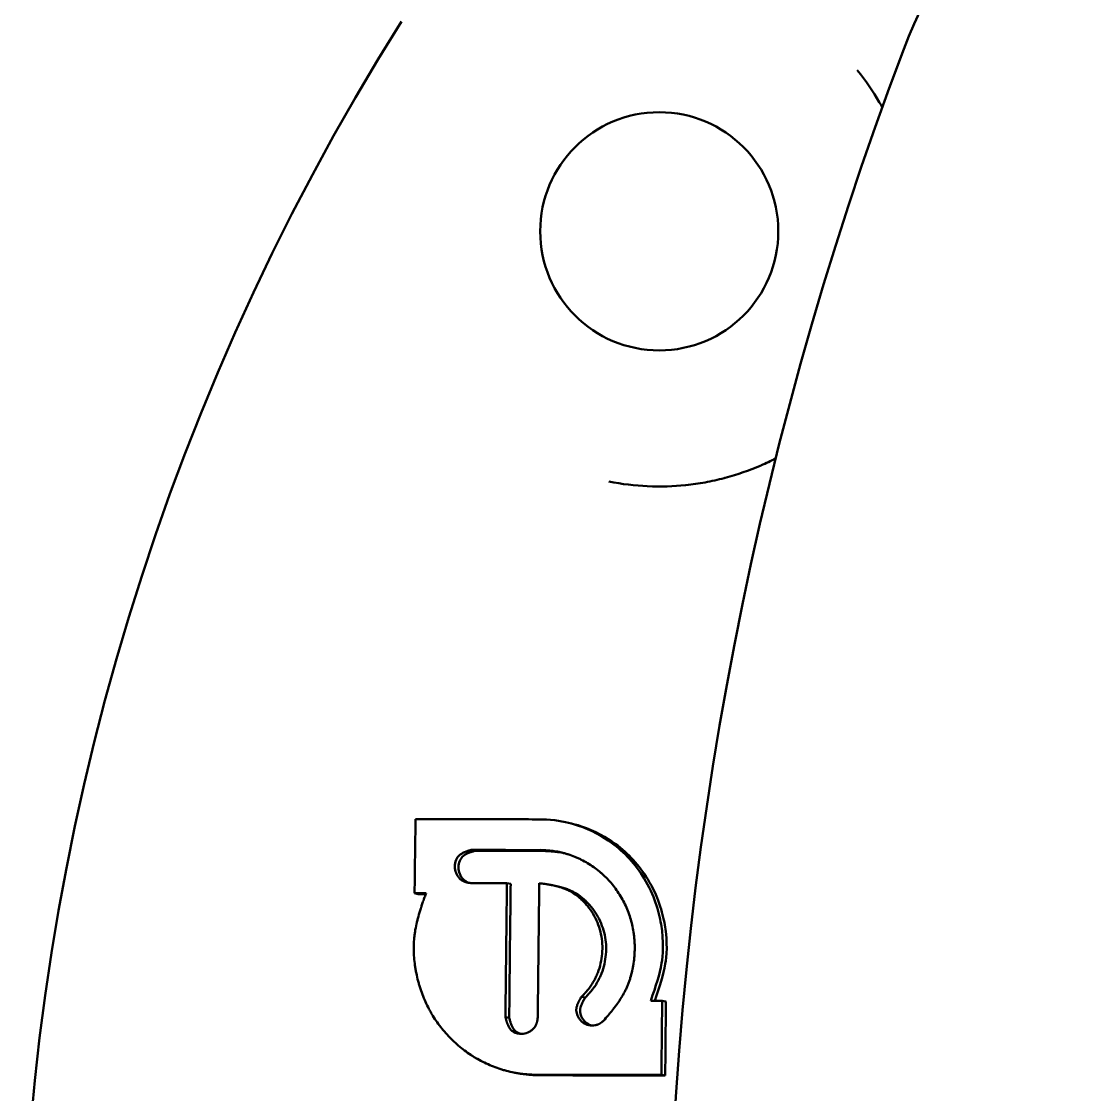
# Model space of a CAD drawing. Header units: millimetres. Extents: x 1510 to 10524, y 7125 to 13164.
# Drawn here: x 7782.65 to 7788.84, y 12948.68 to 12954.99 of the extents above; entities that cross this region are included whole.
import ezdxf

# ---------------------------------------------------------------- set-up
doc = ezdxf.new("R2010")
doc.units = ezdxf.units.MM
doc.header["$LTSCALE"] = 4
doc.layers.add('Visible (ISO)', color=7, linetype='Continuous', lineweight=50)

msp = doc.modelspace()

# ---------------------------------------------------------------- linework, layer by layer
at = {"layer": 'Visible (ISO)'}
for p, q in [((7785.8781, 12950.2762), (7785.8998, 12950.2704)), ((7785.3127, 12950.1153), (7785.2909, 12950.1206)), ((7785.7157, 12950.1146), (7785.6939, 12950.1201)), ((7785.5229, 12949.9202), (7785.501, 12949.9252)), ((7785.7861, 12949.9089), (7785.808, 12949.9038)), ((7784.9798, 12949.8611), (7784.9578, 12949.8658)), ((7785.9615, 12949.2535), (7785.9394, 12949.2575)), ((7786.4357, 12949.2295), (7786.4136, 12949.2336)), ((7785.5143, 12949.1329), (7785.4921, 12949.1365)), ((7785.606, 12948.8021), (7785.5837, 12948.805)), ((7786.4316, 12948.7948), (7786.4093, 12948.798))]:
    msp.add_line(p, q, dxfattribs=at)
msp.add_circle((7786.3964, 12953.7562), 0.7, dxfattribs=at)
for centre, radius, start, end in [((7790.639, 12953.7636), 3, 110.77056, 159.22944), ((7797.1464, 12947.2562), 14.5, 147.76905, 212.23095), ((7807.7964, 12947.2562), 21.35, 159.22944, 200.77056)]:
    msp.add_arc(centre, radius, start, end, dxfattribs=at)
for centre, major_axis, ratio, start_param, end_param in [((8002.6099, 12917.4371), (992.8662, -8.2931), 0.031862, 1.791313, 1.791729), ((8001.8298, 12853.4232), (993.5684, -22.8037), 0.094586, 1.792232, 1.792648), ((7784.7915, 12917.89), (3.3574, 31.8078), 0.975189, 0.10033, 0.102487), ((7784.802, 12917.89), (3.3629, 31.8024), 0.975186, 0.100913, 0.102313), ((7786.1994, 12916.6604), (2.9491, 32.4461), 0.974973, 0.086217, 0.088345)]:
    msp.add_ellipse(centre, major_axis=major_axis, ratio=ratio, start_param=start_param, end_param=end_param, dxfattribs=at)
for points, knots in [([(7787.7074, 12954.4851), (7787.7017, 12954.4954), (7787.6958, 12954.5058), (7787.6897, 12954.5162), (7787.6537, 12954.5774), (7787.611, 12954.6402), (7787.5602, 12954.7025)], [0.93186367, 0.93186367, 0.93186367, 0.93186367, 0.9417733, 0.9417733, 0.9417733, 1, 1, 1, 1]), ([(7786.0991, 12952.286), (7786.1785, 12952.2699), (7786.2545, 12952.2612), (7786.3259, 12952.2579), (7786.4067, 12952.2541), (7786.4816, 12952.2571), (7786.5499, 12952.2641), (7786.5504, 12952.2642), (7786.5508, 12952.2642), (7786.5515, 12952.2643), (7786.5519, 12952.2643), (7786.5524, 12952.2644), (7786.5528, 12952.2644), (7786.5912, 12952.2684), (7786.6288, 12952.2739), (7786.6655, 12952.2806), (7786.7038, 12952.2876), (7786.7413, 12952.2959), (7786.7778, 12952.3055), (7786.78, 12952.3061), (7786.7823, 12952.3067), (7786.7845, 12952.3073), (7786.8571, 12952.3267), (7786.9255, 12952.3509), (7786.9896, 12952.3785), (7786.9906, 12952.3789), (7786.9915, 12952.3793), (7786.9926, 12952.3798), (7786.9932, 12952.3801), (7786.9938, 12952.3803), (7786.9943, 12952.3805), (7787.0237, 12952.3933), (7787.0525, 12952.407), (7787.0806, 12952.4214)], [0, 0, 0, 0, 0.0584297, 0.0584297, 0.0584297, 0.1245117, 0.1245117, 0.1245117, 0.125, 0.125, 0.125, 0.1253473, 0.1253473, 0.1253473, 0.154853, 0.154853, 0.154853, 0.1855952, 0.1855952, 0.1855952, 0.1875, 0.1875, 0.1875, 0.2490234, 0.2490234, 0.2490234, 0.25, 0.25, 0.25, 0.2504858, 0.2504858, 0.2504858, 0.275511, 0.275511, 0.275511, 0.275511]), ([(7784.9578, 12949.8658), (7784.9587, 12949.9384), (7784.9596, 12950.0109), (7784.9615, 12950.156), (7784.9625, 12950.2285), (7784.9635, 12950.301)], [-0.435756, -0.435756, -0.435756, -0.435756, -0.2178779, -0.2178779, 0, 0, 0, 0]), ([(7784.9635, 12950.301), (7785.0855, 12950.3009), (7785.2075, 12950.3007), (7785.4514, 12950.3004), (7785.5735, 12950.3003), (7785.6955, 12950.3001)], [-0.7502452, -0.7502452, -0.7502452, -0.7502452, -0.3750632, -0.3750632, 0, 0, 0, 0]), ([(7785.6955, 12950.3001), (7785.7354, 12950.2995), (7785.8161, 12950.2978), (7785.9986, 12950.2377), (7786.0651, 12950.1994), (7786.1926, 12950.1059), (7786.2577, 12950.0349), (7786.3667, 12949.8557), (7786.3941, 12949.7593), (7786.4257, 12949.5768), (7786.4167, 12949.4969), (7786.399, 12949.3875), (7786.3776, 12949.323), (7786.3459, 12949.2336)], [-0.8276251, -0.8276251, -0.8276251, -0.8276251, -0.7450445, -0.7450445, -0.6777382, -0.6777382, -0.5771468, -0.5771468, -0.4569364, -0.4569364, -0.284604, -0.284604, 0, 0, 0, 0]), ([(7785.8998, 12950.2704), (7785.9123, 12950.2671), (7785.9252, 12950.2633), (7786.0203, 12950.2319), (7786.0868, 12950.1936), (7786.2143, 12950.1003), (7786.2794, 12950.0293), (7786.3886, 12949.8504), (7786.416, 12949.7542), (7786.4477, 12949.572), (7786.4387, 12949.4923), (7786.4212, 12949.3842), (7786.4003, 12949.3207), (7786.3695, 12949.2336)], [-0.7544343, -0.7544343, -0.7544343, -0.7544343, -0.7436158, -0.7436158, -0.6764205, -0.6764205, -0.5759936, -0.5759936, -0.4560125, -0.4560125, -0.2840194, -0.2840194, -0.0043082, -0.0043082, -0.0043082, -0.0043082]), ([(7785.2883, 12949.9255), (7785.2843, 12949.926), (7785.2808, 12949.9264), (7785.2778, 12949.9269), (7785.2763, 12949.9271), (7785.2749, 12949.9273), (7785.2736, 12949.9275), (7785.273, 12949.9276), (7785.2724, 12949.9277), (7785.2718, 12949.9278), (7785.2713, 12949.9279), (7785.2711, 12949.9279), (7785.2702, 12949.9281), (7785.27, 12949.9281), (7785.2694, 12949.9282), (7785.269, 12949.9283), (7785.2686, 12949.9284), (7785.2682, 12949.9285), (7785.2678, 12949.9285), (7785.2669, 12949.9287), (7785.2661, 12949.9289), (7785.2655, 12949.929), (7785.2638, 12949.9294), (7785.2627, 12949.9297), (7785.261, 12949.9301), (7785.2595, 12949.9305), (7785.2581, 12949.9309), (7785.2568, 12949.9313), (7785.2554, 12949.9317), (7785.2542, 12949.9321), (7785.2528, 12949.9327), (7785.2522, 12949.9329), (7785.2514, 12949.9332), (7785.2508, 12949.9335), (7785.2501, 12949.9337), (7785.2494, 12949.934), (7785.2487, 12949.9343), (7785.2473, 12949.9349), (7785.246, 12949.9356), (7785.2446, 12949.9362), (7785.2419, 12949.9376), (7785.2393, 12949.9392), (7785.2368, 12949.9408), (7785.2317, 12949.9442), (7785.227, 12949.9481), (7785.2224, 12949.9528), (7785.2179, 12949.9574), (7785.2139, 12949.9624), (7785.2104, 12949.9677), (7785.207, 12949.9731), (7785.204, 12949.9788), (7785.2016, 12949.9848), (7785.1967, 12949.9969), (7785.1943, 12950.0099), (7785.1945, 12950.0233), (7785.1947, 12950.0367), (7785.1972, 12950.0494), (7785.2021, 12950.0613), (7785.2046, 12950.0672), (7785.2076, 12950.0726), (7785.211, 12950.0775), (7785.2128, 12950.08), (7785.2147, 12950.0823), (7785.2166, 12950.0845), (7785.2176, 12950.0856), (7785.2187, 12950.0867), (7785.2197, 12950.0877), (7785.2208, 12950.0887), (7785.222, 12950.0898), (7785.223, 12950.0907), (7785.2236, 12950.0912), (7785.224, 12950.0915), (7785.2245, 12950.092), (7785.225, 12950.0924), (7785.2256, 12950.0928), (7785.2261, 12950.0932), (7785.2271, 12950.094), (7785.2283, 12950.0948), (7785.2294, 12950.0957), (7785.2317, 12950.0973), (7785.2343, 12950.0988), (7785.2368, 12950.1003), (7785.2394, 12950.1018), (7785.2422, 12950.1033), (7785.2451, 12950.1046), (7785.2465, 12950.1053), (7785.248, 12950.106), (7785.2496, 12950.1067), (7785.2503, 12950.107), (7785.2511, 12950.1074), (7785.2519, 12950.1077), (7785.2527, 12950.108), (7785.2536, 12950.1084), (7785.2543, 12950.1087), (7785.2547, 12950.1088), (7785.2549, 12950.1089), (7785.2553, 12950.1091), (7785.2556, 12950.1092), (7785.2559, 12950.1093), (7785.2563, 12950.1095), (7785.2569, 12950.1097), (7785.2576, 12950.11), (7785.2583, 12950.1102), (7785.2597, 12950.1108), (7785.2612, 12950.1113), (7785.2626, 12950.1118), (7785.2641, 12950.1123), (7785.2657, 12950.1129), (7785.2673, 12950.1134), (7785.2681, 12950.1137), (7785.2689, 12950.1139), (7785.2697, 12950.1142), (7785.2701, 12950.1143), (7785.2705, 12950.1145), (7785.271, 12950.1146), (7785.2714, 12950.1147), (7785.272, 12950.1149), (7785.2722, 12950.115), (7785.2729, 12950.1152), (7785.2732, 12950.1153), (7785.2738, 12950.1155), (7785.2743, 12950.1157), (7785.2749, 12950.1158), (7785.2756, 12950.1161), (7785.2768, 12950.1164), (7785.2782, 12950.1168), (7785.2799, 12950.1173), (7785.283, 12950.1183), (7785.287, 12950.1195), (7785.2909, 12950.1206)], [0, 0, 0, 0, 0.03125, 0.03125, 0.03125, 0.046875, 0.046875, 0.046875, 0.054688, 0.054688, 0.054688, 0.0625, 0.0625, 0.0625, 0.06505, 0.06505, 0.06505, 0.067964, 0.067964, 0.067964, 0.075291, 0.075291, 0.075291, 0.093688, 0.093688, 0.093688, 0.109375, 0.109375, 0.109375, 0.125, 0.125, 0.125, 0.132137, 0.132137, 0.132137, 0.139414, 0.139414, 0.139414, 0.154366, 0.154366, 0.154366, 0.185611, 0.185611, 0.185611, 0.25, 0.25, 0.25, 0.312649, 0.312649, 0.312649, 0.375, 0.375, 0.375, 0.5, 0.5, 0.5, 0.625, 0.625, 0.625, 0.6875, 0.6875, 0.6875, 0.71875, 0.71875, 0.71875, 0.734375, 0.734375, 0.734375, 0.75, 0.75, 0.75, 0.758554, 0.758554, 0.758554, 0.766669, 0.766669, 0.766669, 0.782137, 0.782137, 0.782137, 0.8125, 0.8125, 0.8125, 0.84375, 0.84375, 0.84375, 0.859375, 0.859375, 0.859375, 0.867188, 0.867188, 0.867188, 0.875, 0.875, 0.875, 0.879595, 0.879595, 0.879595, 0.88375, 0.88375, 0.88375, 0.891402, 0.891402, 0.891402, 0.90625, 0.90625, 0.90625, 0.921875, 0.921875, 0.921875, 0.929688, 0.929688, 0.929688, 0.933594, 0.933594, 0.933594, 0.9375, 0.9375, 0.9375, 0.94847, 0.94847, 0.94847, 0.957037, 0.957037, 0.957037, 0.971726, 0.971726, 0.971726, 1, 1, 1, 1]), ([(7785.2768, 12949.927), (7785.2761, 12949.9272), (7785.2754, 12949.9275), (7785.2748, 12949.9277), (7785.2741, 12949.928), (7785.2734, 12949.9282), (7785.2727, 12949.9285), (7785.272, 12949.9288), (7785.2713, 12949.9291), (7785.2706, 12949.9294), (7785.2693, 12949.93), (7785.2679, 12949.9306), (7785.2666, 12949.9313), (7785.2639, 12949.9327), (7785.2613, 12949.9342), (7785.2588, 12949.9359), (7785.2537, 12949.9392), (7785.2489, 12949.9432), (7785.2443, 12949.9479), (7785.2398, 12949.9525), (7785.2358, 12949.9574), (7785.2324, 12949.9628), (7785.2289, 12949.9681), (7785.2259, 12949.9738), (7785.2235, 12949.9798), (7785.2186, 12949.9919), (7785.2162, 12950.0047), (7785.2164, 12950.0182), (7785.2166, 12950.0317), (7785.2191, 12950.0443), (7785.224, 12950.0561), (7785.2289, 12950.068), (7785.2359, 12950.0778), (7785.2449, 12950.0855), (7785.2455, 12950.086), (7785.2459, 12950.0863), (7785.2464, 12950.0868), (7785.2469, 12950.0872), (7785.2475, 12950.0876), (7785.248, 12950.088), (7785.2491, 12950.0888), (7785.2502, 12950.0896), (7785.2513, 12950.0904), (7785.2536, 12950.092), (7785.2561, 12950.0936), (7785.2587, 12950.0951), (7785.2639, 12950.0981), (7785.2697, 12950.1009), (7785.2762, 12950.1034), (7785.2766, 12950.1036), (7785.2768, 12950.1037), (7785.2771, 12950.1038), (7785.2775, 12950.1039), (7785.2778, 12950.1041), (7785.2781, 12950.1042), (7785.2788, 12950.1045), (7785.2795, 12950.1047), (7785.2802, 12950.105), (7785.2816, 12950.1055), (7785.283, 12950.106), (7785.2845, 12950.1065), (7785.2875, 12950.1076), (7785.2907, 12950.1087), (7785.2941, 12950.1097), (7785.295, 12950.11), (7785.2951, 12950.1101), (7785.2957, 12950.1102), (7785.2963, 12950.1104), (7785.2969, 12950.1106), (7785.2975, 12950.1108), (7785.2988, 12950.1112), (7785.3002, 12950.1116), (7785.3017, 12950.1121), (7785.3048, 12950.113), (7785.3085, 12950.1141), (7785.3127, 12950.1153)], [0.1169932, 0.1169932, 0.1169932, 0.1169932, 0.125, 0.125, 0.125, 0.1328125, 0.1328125, 0.1328125, 0.140625, 0.140625, 0.140625, 0.15625, 0.15625, 0.15625, 0.1875, 0.1875, 0.1875, 0.25, 0.25, 0.25, 0.3125, 0.3125, 0.3125, 0.375, 0.375, 0.375, 0.5, 0.5, 0.5, 0.625, 0.625, 0.625, 0.75, 0.75, 0.75, 0.7578125, 0.7578125, 0.7578125, 0.765625, 0.765625, 0.765625, 0.78125, 0.78125, 0.78125, 0.8125, 0.8125, 0.8125, 0.875, 0.875, 0.875, 0.8789062, 0.8789062, 0.8789062, 0.8828125, 0.8828125, 0.8828125, 0.890625, 0.890625, 0.890625, 0.90625, 0.90625, 0.90625, 0.9375, 0.9375, 0.9375, 0.9453125, 0.9453125, 0.9453125, 0.953125, 0.953125, 0.953125, 0.96875, 0.96875, 0.96875, 1, 1, 1, 1]), ([(7785.6939, 12950.1201), (7785.7034, 12950.1196), (7785.7117, 12950.1192), (7785.7187, 12950.1187), (7785.7222, 12950.1185), (7785.7253, 12950.1183), (7785.7282, 12950.1182), (7785.7297, 12950.1181), (7785.731, 12950.118), (7785.7323, 12950.1179), (7785.7329, 12950.1179), (7785.7336, 12950.1178), (7785.7342, 12950.1178), (7785.7346, 12950.1177), (7785.7351, 12950.1177), (7785.7355, 12950.1177), (7785.7368, 12950.1176), (7785.7398, 12950.1174), (7785.742, 12950.1172), (7785.7476, 12950.1167), (7785.7529, 12950.1163), (7785.758, 12950.1158), (7785.7615, 12950.1154), (7785.7649, 12950.115), (7785.7682, 12950.1147), (7785.7698, 12950.1145), (7785.7714, 12950.1143), (7785.773, 12950.1141), (7785.7738, 12950.114), (7785.7746, 12950.1139), (7785.7754, 12950.1138), (7785.7762, 12950.1137), (7785.7769, 12950.1136), (7785.7777, 12950.1135), (7785.7915, 12950.1116), (7785.8052, 12950.1091), (7785.8189, 12950.106), (7785.8257, 12950.1045), (7785.8325, 12950.1028), (7785.8394, 12950.1009), (7785.8428, 12950.1), (7785.8462, 12950.099), (7785.8496, 12950.098), (7785.853, 12950.097), (7785.8564, 12950.0959), (7785.8598, 12950.0949), (7785.8731, 12950.0906), (7785.8863, 12950.0859), (7785.8994, 12950.0805), (7785.9059, 12950.0778), (7785.9124, 12950.075), (7785.9188, 12950.0721), (7785.9253, 12950.0692), (7785.9318, 12950.066), (7785.9381, 12950.0629), (7785.9634, 12950.0501), (7785.9876, 12950.0356), (7786.0108, 12950.0191), (7786.0225, 12950.0109), (7786.0337, 12950.0023), (7786.0446, 12949.9933), (7786.0501, 12949.9888), (7786.0554, 12949.9842), (7786.0607, 12949.9795), (7786.066, 12949.9747), (7786.0711, 12949.97), (7786.0762, 12949.9651), (7786.0865, 12949.9552), (7786.0964, 12949.9449), (7786.1059, 12949.9344), (7786.1153, 12949.9238), (7786.1243, 12949.913), (7786.133, 12949.9017), (7786.1503, 12949.8791), (7786.1659, 12949.8552), (7786.1797, 12949.83), (7786.1936, 12949.8049), (7786.2055, 12949.7789), (7786.2155, 12949.7519), (7786.2255, 12949.725), (7786.2335, 12949.6975), (7786.2393, 12949.6695), (7786.2423, 12949.6554), (7786.2447, 12949.6413), (7786.2467, 12949.627), (7786.2476, 12949.6198), (7786.2485, 12949.6126), (7786.2492, 12949.6054), (7786.2499, 12949.5982), (7786.2505, 12949.5908), (7786.2509, 12949.5836), (7786.2518, 12949.5692), (7786.2522, 12949.5547), (7786.2521, 12949.5402), (7786.252, 12949.533), (7786.2518, 12949.5257), (7786.2515, 12949.5185), (7786.2512, 12949.5112), (7786.2508, 12949.5041), (7786.2502, 12949.4967), (7786.2491, 12949.4819), (7786.2474, 12949.4674), (7786.2453, 12949.453), (7786.2442, 12949.4458), (7786.243, 12949.4386), (7786.2417, 12949.4315), (7786.241, 12949.428), (7786.2403, 12949.4244), (7786.2396, 12949.4209), (7786.2392, 12949.4191), (7786.2388, 12949.4173), (7786.2385, 12949.4156), (7786.2381, 12949.4138), (7786.2377, 12949.4121), (7786.2373, 12949.4103), (7786.234, 12949.3958), (7786.2303, 12949.3817), (7786.226, 12949.3679), (7786.2239, 12949.3609), (7786.2216, 12949.3541), (7786.2192, 12949.3474), (7786.218, 12949.344), (7786.2168, 12949.3406), (7786.2155, 12949.3373), (7786.2143, 12949.334), (7786.213, 12949.3308), (7786.2116, 12949.3274), (7786.2089, 12949.3206), (7786.2061, 12949.314), (7786.2031, 12949.3075), (7786.2016, 12949.3042), (7786.2001, 12949.301), (7786.1986, 12949.2978), (7786.197, 12949.2945), (7786.1954, 12949.2913), (7786.1938, 12949.2882), (7786.1907, 12949.2821), (7786.1874, 12949.2759), (7786.1838, 12949.2697), (7786.1821, 12949.2666), (7786.1803, 12949.2635), (7786.1784, 12949.2603), (7786.1775, 12949.2588), (7786.1766, 12949.2572), (7786.1756, 12949.2557), (7786.1751, 12949.2549), (7786.1746, 12949.2541), (7786.1742, 12949.2533), (7786.1739, 12949.2529), (7786.1737, 12949.2525), (7786.1734, 12949.2521), (7786.1732, 12949.2517), (7786.1729, 12949.2513), (7786.1727, 12949.251), (7786.1659, 12949.2401), (7786.1584, 12949.2289), (7786.1501, 12949.2172), (7786.146, 12949.2114), (7786.1416, 12949.2055), (7786.1371, 12949.1994), (7786.1348, 12949.1964), (7786.1325, 12949.1934), (7786.1301, 12949.1903), (7786.1289, 12949.1888), (7786.1277, 12949.1873), (7786.1265, 12949.1857), (7786.1259, 12949.1849), (7786.1253, 12949.1842), (7786.1247, 12949.1834), (7786.1244, 12949.183), (7786.1241, 12949.1826), (7786.1238, 12949.1822), (7786.1235, 12949.1818), (7786.1231, 12949.1814), (7786.1229, 12949.1811), (7786.1188, 12949.176), (7786.1146, 12949.1706), (7786.11, 12949.1651), (7786.1077, 12949.1623), (7786.1054, 12949.1594), (7786.103, 12949.1565), (7786.1018, 12949.155), (7786.1005, 12949.1536), (7786.0993, 12949.1521), (7786.0987, 12949.1513), (7786.0981, 12949.1506), (7786.0974, 12949.1498), (7786.0971, 12949.1495), (7786.0968, 12949.1491), (7786.0965, 12949.1487), (7786.0962, 12949.1483), (7786.0958, 12949.1478), (7786.0955, 12949.1476), (7786.0884, 12949.1391), (7786.0791, 12949.128), (7786.0675, 12949.1145)], [0, 0, 0, 0, 0.015621, 0.015621, 0.015621, 0.023434, 0.023434, 0.023434, 0.027341, 0.027341, 0.027341, 0.029295, 0.029295, 0.029295, 0.030761, 0.030761, 0.030761, 0.035386, 0.035386, 0.035386, 0.04687, 0.04687, 0.04687, 0.054684, 0.054684, 0.054684, 0.058591, 0.058591, 0.058591, 0.060546, 0.060546, 0.060546, 0.0625, 0.0625, 0.0625, 0.093749, 0.093749, 0.093749, 0.109374, 0.109374, 0.109374, 0.117187, 0.117187, 0.117187, 0.125, 0.125, 0.125, 0.156251, 0.156251, 0.156251, 0.171875, 0.171875, 0.171875, 0.1875, 0.1875, 0.1875, 0.25, 0.25, 0.25, 0.281254, 0.281254, 0.281254, 0.296882, 0.296882, 0.296882, 0.31251, 0.31251, 0.31251, 0.343762, 0.343762, 0.343762, 0.375, 0.375, 0.375, 0.43749, 0.43749, 0.43749, 0.5, 0.5, 0.5, 0.5625, 0.5625, 0.5625, 0.59375, 0.59375, 0.59375, 0.609375, 0.609375, 0.609375, 0.625, 0.625, 0.625, 0.65625, 0.65625, 0.65625, 0.671875, 0.671875, 0.671875, 0.6875, 0.6875, 0.6875, 0.71875, 0.71875, 0.71875, 0.734375, 0.734375, 0.734375, 0.742187, 0.742187, 0.742187, 0.746094, 0.746094, 0.746094, 0.75, 0.75, 0.75, 0.78125, 0.78125, 0.78125, 0.796875, 0.796875, 0.796875, 0.804687, 0.804687, 0.804687, 0.8125, 0.8125, 0.8125, 0.828125, 0.828125, 0.828125, 0.835937, 0.835937, 0.835937, 0.84375, 0.84375, 0.84375, 0.859375, 0.859375, 0.859375, 0.867188, 0.867188, 0.867188, 0.871094, 0.871094, 0.871094, 0.873047, 0.873047, 0.873047, 0.874023, 0.874023, 0.874023, 0.875, 0.875, 0.875, 0.90625, 0.90625, 0.90625, 0.921875, 0.921875, 0.921875, 0.929688, 0.929688, 0.929688, 0.933594, 0.933594, 0.933594, 0.935547, 0.935547, 0.935547, 0.936523, 0.936523, 0.936523, 0.9375, 0.9375, 0.9375, 0.953125, 0.953125, 0.953125, 0.960938, 0.960938, 0.960938, 0.964844, 0.964844, 0.964844, 0.966797, 0.966797, 0.966797, 0.967773, 0.967773, 0.967773, 0.96875, 0.96875, 0.96875, 1, 1, 1, 1]), ([(7785.7157, 12950.1146), (7785.7252, 12950.1141), (7785.7335, 12950.1137), (7785.744, 12950.1131), (7785.7472, 12950.1129), (7785.7515, 12950.1126), (7785.7528, 12950.1125), (7785.7548, 12950.1124), (7785.7558, 12950.1123), (7785.7569, 12950.1122), (7785.7574, 12950.1122), (7785.7575, 12950.1122), (7785.7655, 12950.1116), (7785.7729, 12950.111), (7785.7833, 12950.1099), (7785.7867, 12950.1096), (7785.7916, 12950.109), (7785.7932, 12950.1088), (7785.7956, 12950.1085), (7785.7964, 12950.1084), (7785.798, 12950.1082), (7785.7987, 12950.1081), (7785.8133, 12950.1061), (7785.827, 12950.1036), (7785.8408, 12950.1005), (7785.8409, 12950.1005), (7785.8411, 12950.1004)], [0, 0, 0, 0, 0.015625, 0.015625, 0.0234375, 0.0234375, 0.02734375, 0.02734375, 0.02929688, 0.03076172, 0.03076172, 0.03125, 0.03125, 0.046875, 0.046875, 0.0546875, 0.0546875, 0.05859375, 0.05859375, 0.06054688, 0.06054688, 0.0625, 0.0625, 0.09375, 0.09375, 0.09403488, 0.09403488, 0.09403488, 0.09403488]), ([(7785.4921, 12949.1365), (7785.4933, 12949.2679), (7785.4947, 12949.3992), (7785.4977, 12949.6621), (7785.4993, 12949.7937), (7785.501, 12949.9252)], [-0.789494, -0.789494, -0.789494, -0.789494, -0.3951925, -0.3951925, 0, 0, 0, 0]), ([(7785.5143, 12949.1329), (7785.5155, 12949.264), (7785.5168, 12949.395), (7785.5197, 12949.6576), (7785.5213, 12949.789), (7785.5229, 12949.9202)], [-0.7873485, -0.7873485, -0.7873485, -0.7873485, -0.3940108, -0.3940108, 0, 0, 0, 0]), ([(7785.6912, 12949.925), (7785.6895, 12949.7934), (7785.6879, 12949.6619), (7785.6849, 12949.3989), (7785.6835, 12949.2676), (7785.6822, 12949.1363)], [-0.7895201, -0.7895201, -0.7895201, -0.7895201, -0.3942986, -0.3942986, 0, 0, 0, 0]), ([(7785.9394, 12949.2575), (7785.9437, 12949.2619), (7785.9475, 12949.2657), (7785.9508, 12949.2691), (7785.9524, 12949.2708), (7785.954, 12949.2724), (7785.9553, 12949.2738), (7785.956, 12949.2746), (7785.9567, 12949.2753), (7785.9573, 12949.2759), (7785.9576, 12949.2762), (7785.9579, 12949.2766), (7785.9582, 12949.2769), (7785.9585, 12949.2772), (7785.9587, 12949.2774), (7785.9591, 12949.2778), (7785.9594, 12949.2781), (7785.96, 12949.2787), (7785.9604, 12949.2792), (7785.9608, 12949.2796), (7785.9612, 12949.2801), (7785.9616, 12949.2805), (7785.9626, 12949.2815), (7785.9633, 12949.2824), (7785.9641, 12949.2832), (7785.9658, 12949.2851), (7785.967, 12949.2865), (7785.9688, 12949.2886), (7785.9719, 12949.2922), (7785.9748, 12949.2956), (7785.9777, 12949.2993), (7785.9792, 12949.3011), (7785.9807, 12949.303), (7785.9821, 12949.3048), (7785.9835, 12949.3067), (7785.985, 12949.3086), (7785.9864, 12949.3105), (7785.9892, 12949.3143), (7785.9919, 12949.3182), (7785.9946, 12949.3221), (7785.9999, 12949.33), (7786.0051, 12949.3383), (7786.0098, 12949.3466), (7786.0122, 12949.3508), (7786.0145, 12949.3549), (7786.0167, 12949.3592), (7786.0189, 12949.3634), (7786.0211, 12949.3677), (7786.0231, 12949.3721), (7786.0273, 12949.3808), (7786.0311, 12949.3897), (7786.0346, 12949.3987), (7786.0416, 12949.4167), (7786.0473, 12949.435), (7786.0517, 12949.4539), (7786.056, 12949.4728), (7786.059, 12949.4919), (7786.0606, 12949.511), (7786.0622, 12949.5301), (7786.0624, 12949.5493), (7786.0613, 12949.5685), (7786.0601, 12949.5877), (7786.0576, 12949.6065), (7786.0536, 12949.6252), (7786.0497, 12949.6438), (7786.0443, 12949.6621), (7786.0377, 12949.68), (7786.031, 12949.698), (7786.0231, 12949.7152), (7786.014, 12949.7319), (7786.0049, 12949.7485), (7785.9945, 12949.7645), (7785.9829, 12949.7798), (7785.9771, 12949.7875), (7785.9711, 12949.7949), (7785.9648, 12949.8021), (7785.9586, 12949.8092), (7785.9522, 12949.816), (7785.9453, 12949.8227), (7785.9419, 12949.8261), (7785.9383, 12949.8294), (7785.9348, 12949.8326), (7785.9313, 12949.8358), (7785.9278, 12949.8388), (7785.9241, 12949.8419), (7785.9205, 12949.8449), (7785.9168, 12949.8478), (7785.9131, 12949.8507), (7785.9094, 12949.8535), (7785.9058, 12949.8562), (7785.9019, 12949.8589), (7785.9, 12949.8603), (7785.898, 12949.8616), (7785.896, 12949.8629), (7785.894, 12949.8642), (7785.8921, 12949.8655), (7785.8901, 12949.8668), (7785.8862, 12949.8693), (7785.8822, 12949.8717), (7785.8782, 12949.874), (7785.8741, 12949.8763), (7785.8701, 12949.8785), (7785.866, 12949.8806), (7785.864, 12949.8817), (7785.8619, 12949.8827), (7785.8599, 12949.8837), (7785.8578, 12949.8847), (7785.8556, 12949.8857), (7785.8537, 12949.8866), (7785.8526, 12949.887), (7785.8517, 12949.8875), (7785.8507, 12949.8879), (7785.8497, 12949.8883), (7785.8488, 12949.8888), (7785.8477, 12949.8892), (7785.8458, 12949.89), (7785.8437, 12949.8909), (7785.8417, 12949.8917), (7785.8375, 12949.8934), (7785.8333, 12949.895), (7785.829, 12949.8965), (7785.8247, 12949.898), (7785.8202, 12949.8995), (7785.8157, 12949.9009), (7785.8134, 12949.9016), (7785.8111, 12949.9023), (7785.8087, 12949.903), (7785.8076, 12949.9033), (7785.8064, 12949.9036), (7785.8052, 12949.904), (7785.8046, 12949.9041), (7785.804, 12949.9043), (7785.8034, 12949.9045), (7785.8028, 12949.9046), (7785.8021, 12949.9048), (7785.8017, 12949.905), (7785.8011, 12949.9051), (7785.8007, 12949.9052), (7785.8002, 12949.9054), (7785.7997, 12949.9055), (7785.7992, 12949.9056), (7785.7987, 12949.9058), (7785.7977, 12949.906), (7785.7967, 12949.9063), (7785.7956, 12949.9065), (7785.7937, 12949.907), (7785.7916, 12949.9076), (7785.7894, 12949.9081), (7785.7852, 12949.9091), (7785.7806, 12949.9101), (7785.7763, 12949.9111), (7785.7717, 12949.912), (7785.767, 12949.913), (7785.7621, 12949.9139), (7785.7597, 12949.9144), (7785.7572, 12949.9149), (7785.7547, 12949.9153), (7785.7535, 12949.9155), (7785.7522, 12949.9158), (7785.7509, 12949.916), (7785.75, 12949.9162), (7785.749, 12949.9163), (7785.7481, 12949.9165), (7785.7477, 12949.9165), (7785.7473, 12949.9166), (7785.7471, 12949.9166), (7785.7465, 12949.9168), (7785.7464, 12949.9168), (7785.7459, 12949.9168), (7785.7456, 12949.9169), (7785.7452, 12949.917), (7785.7448, 12949.917), (7785.744, 12949.9172), (7785.7432, 12949.9173), (7785.7423, 12949.9175), (7785.7407, 12949.9177), (7785.7389, 12949.918), (7785.7368, 12949.9183), (7785.7333, 12949.9189), (7785.729, 12949.9196), (7785.7241, 12949.9203), (7785.7146, 12949.9217), (7785.7027, 12949.9234), (7785.6912, 12949.925)], [0, 0, 0, 0, 0.015625, 0.015625, 0.015625, 0.023437, 0.023437, 0.023437, 0.027344, 0.027344, 0.027344, 0.029297, 0.029297, 0.029297, 0.03125, 0.03125, 0.03125, 0.032624, 0.032624, 0.032624, 0.034176, 0.034176, 0.034176, 0.037953, 0.037953, 0.037953, 0.046873, 0.046873, 0.046873, 0.0625, 0.0625, 0.0625, 0.070127, 0.070127, 0.070127, 0.077957, 0.077957, 0.077957, 0.09375, 0.09375, 0.09375, 0.125, 0.125, 0.125, 0.140718, 0.140718, 0.140718, 0.156306, 0.156306, 0.156306, 0.1875, 0.1875, 0.1875, 0.25, 0.25, 0.25, 0.312358, 0.312358, 0.312358, 0.375, 0.375, 0.375, 0.437504, 0.437504, 0.437504, 0.5, 0.5, 0.5, 0.562604, 0.562604, 0.562604, 0.625, 0.625, 0.625, 0.65625, 0.65625, 0.65625, 0.6875, 0.6875, 0.6875, 0.703054, 0.703054, 0.703054, 0.718748, 0.718748, 0.718748, 0.734375, 0.734375, 0.734375, 0.75, 0.75, 0.75, 0.757706, 0.757706, 0.757706, 0.76553, 0.76553, 0.76553, 0.78125, 0.78125, 0.78125, 0.796875, 0.796875, 0.796875, 0.804687, 0.804687, 0.804687, 0.8125, 0.8125, 0.8125, 0.816601, 0.816601, 0.816601, 0.820594, 0.820594, 0.820594, 0.828377, 0.828377, 0.828377, 0.84375, 0.84375, 0.84375, 0.859375, 0.859375, 0.859375, 0.867187, 0.867187, 0.867187, 0.871094, 0.871094, 0.871094, 0.873047, 0.873047, 0.873047, 0.875, 0.875, 0.875, 0.877309, 0.877309, 0.877309, 0.8795, 0.8795, 0.8795, 0.883631, 0.883631, 0.883631, 0.891315, 0.891315, 0.891315, 0.90625, 0.90625, 0.90625, 0.921875, 0.921875, 0.921875, 0.929687, 0.929687, 0.929687, 0.933594, 0.933594, 0.933594, 0.936523, 0.936523, 0.936523, 0.9375, 0.9375, 0.9375, 0.94063, 0.94063, 0.94063, 0.943431, 0.943431, 0.943431, 0.948411, 0.948411, 0.948411, 0.956974, 0.956974, 0.956974, 0.971682, 0.971682, 0.971682, 1, 1, 1, 1]), ([(7785.9615, 12949.2535), (7785.9702, 12949.2623), (7785.9768, 12949.269), (7785.9812, 12949.2738), (7785.9815, 12949.2741), (7785.9821, 12949.2747), (7785.9825, 12949.2752), (7785.9829, 12949.2756), (7785.9833, 12949.2761), (7785.9837, 12949.2765), (7785.9846, 12949.2774), (7785.9854, 12949.2783), (7785.9862, 12949.2792), (7785.9878, 12949.281), (7785.9894, 12949.2828), (7785.991, 12949.2846), (7785.9941, 12949.2881), (7785.997, 12949.2917), (7785.9998, 12949.2952), (7786.0013, 12949.297), (7786.0028, 12949.2989), (7786.0042, 12949.3008), (7786.0057, 12949.3026), (7786.0071, 12949.3045), (7786.0085, 12949.3064), (7786.0113, 12949.3102), (7786.014, 12949.3141), (7786.0167, 12949.318), (7786.022, 12949.3259), (7786.0271, 12949.3341), (7786.0319, 12949.3424), (7786.0343, 12949.3466), (7786.0366, 12949.3508), (7786.0388, 12949.355), (7786.041, 12949.3593), (7786.0432, 12949.3635), (7786.0452, 12949.3679), (7786.0494, 12949.3765), (7786.0532, 12949.3854), (7786.0567, 12949.3944), (7786.0638, 12949.4125), (7786.0694, 12949.4308), (7786.0737, 12949.4496), (7786.0781, 12949.4684), (7786.0811, 12949.4874), (7786.0827, 12949.5065), (7786.0842, 12949.5255), (7786.0845, 12949.5447), (7786.0833, 12949.5639), (7786.0821, 12949.5832), (7786.0795, 12949.6019), (7786.0756, 12949.6205), (7786.0717, 12949.639), (7786.0664, 12949.6573), (7786.0596, 12949.6752), (7786.0529, 12949.6932), (7786.0451, 12949.7104), (7786.0359, 12949.727), (7786.0268, 12949.7436), (7786.0165, 12949.7595), (7786.0049, 12949.7749), (7785.9933, 12949.7902), (7785.9807, 12949.8045), (7785.9672, 12949.8177), (7785.9638, 12949.821), (7785.9603, 12949.8243), (7785.9568, 12949.8275), (7785.9532, 12949.8307), (7785.9497, 12949.8338), (7785.946, 12949.8368), (7785.9388, 12949.8428), (7785.9314, 12949.8485), (7785.9238, 12949.8538), (7785.9219, 12949.8552), (7785.9199, 12949.8565), (7785.9179, 12949.8578), (7785.916, 12949.8592), (7785.914, 12949.8604), (7785.912, 12949.8617), (7785.9081, 12949.8642), (7785.9041, 12949.8666), (7785.9001, 12949.8689), (7785.892, 12949.8735), (7785.8839, 12949.8777), (7785.8756, 12949.8815), (7785.8745, 12949.882), (7785.8736, 12949.8824), (7785.8726, 12949.8828), (7785.8716, 12949.8832), (7785.8706, 12949.8837), (7785.8696, 12949.8841), (7785.8676, 12949.8849), (7785.8656, 12949.8858), (7785.8636, 12949.8866), (7785.8594, 12949.8882), (7785.8552, 12949.8898), (7785.8509, 12949.8914), (7785.8422, 12949.8944), (7785.8331, 12949.8973), (7785.8236, 12949.8998), (7785.823, 12949.9), (7785.8226, 12949.9001), (7785.8221, 12949.9002), (7785.8216, 12949.9004), (7785.8211, 12949.9005), (7785.8206, 12949.9006), (7785.8196, 12949.9009), (7785.8186, 12949.9012), (7785.8175, 12949.9014), (7785.8155, 12949.9019), (7785.8134, 12949.9025), (7785.8113, 12949.903), (7785.8102, 12949.9032), (7785.8091, 12949.9035), (7785.808, 12949.9038)], [0, 0, 0, 0, 0.03125, 0.03125, 0.03125, 0.0332031, 0.0332031, 0.0332031, 0.0351562, 0.0351562, 0.0351562, 0.0390625, 0.0390625, 0.0390625, 0.046875, 0.046875, 0.046875, 0.0625, 0.0625, 0.0625, 0.0703125, 0.0703125, 0.0703125, 0.078125, 0.078125, 0.078125, 0.09375, 0.09375, 0.09375, 0.125, 0.125, 0.125, 0.140625, 0.140625, 0.140625, 0.15625, 0.15625, 0.15625, 0.1875, 0.1875, 0.1875, 0.25, 0.25, 0.25, 0.3125, 0.3125, 0.3125, 0.375, 0.375, 0.375, 0.4375, 0.4375, 0.4375, 0.5, 0.5, 0.5, 0.5625, 0.5625, 0.5625, 0.625, 0.625, 0.625, 0.6875, 0.6875, 0.6875, 0.703125, 0.703125, 0.703125, 0.71875, 0.71875, 0.71875, 0.75, 0.75, 0.75, 0.7578125, 0.7578125, 0.7578125, 0.765625, 0.765625, 0.765625, 0.78125, 0.78125, 0.78125, 0.8125, 0.8125, 0.8125, 0.8164062, 0.8164062, 0.8164062, 0.8203125, 0.8203125, 0.8203125, 0.828125, 0.828125, 0.828125, 0.84375, 0.84375, 0.84375, 0.875, 0.875, 0.875, 0.8769531, 0.8769531, 0.8769531, 0.8789062, 0.8789062, 0.8789062, 0.8828125, 0.8828125, 0.8828125, 0.890625, 0.890625, 0.890625, 0.8946741, 0.8946741, 0.8946741, 0.8946741]), ([(7785.6782, 12948.7988), (7785.6682, 12948.799), (7785.6606, 12948.7991), (7785.6554, 12948.7993), (7785.655, 12948.7993), (7785.6544, 12948.7993), (7785.6539, 12948.7993), (7785.6534, 12948.7993), (7785.6529, 12948.7993), (7785.6525, 12948.7994), (7785.6515, 12948.7994), (7785.6505, 12948.7994), (7785.6495, 12948.7995), (7785.6476, 12948.7995), (7785.6457, 12948.7996), (7785.6438, 12948.7997), (7785.64, 12948.7999), (7785.6363, 12948.8001), (7785.6326, 12948.8003), (7785.6289, 12948.8005), (7785.6251, 12948.8008), (7785.6213, 12948.8011), (7785.6175, 12948.8014), (7785.6138, 12948.8017), (7785.61, 12948.802), (7785.6024, 12948.8028), (7785.5948, 12948.8036), (7785.5871, 12948.8046), (7785.5833, 12948.8051), (7785.5796, 12948.8056), (7785.5759, 12948.8061), (7785.5722, 12948.8067), (7785.5684, 12948.8073), (7785.5647, 12948.8079), (7785.5572, 12948.8091), (7785.5497, 12948.8104), (7785.5422, 12948.8119), (7785.5273, 12948.8149), (7785.5123, 12948.8183), (7785.4973, 12948.8223), (7785.4936, 12948.8233), (7785.49, 12948.8243), (7785.4863, 12948.8253), (7785.4826, 12948.8264), (7785.479, 12948.8274), (7785.4753, 12948.8285), (7785.4681, 12948.8307), (7785.4608, 12948.833), (7785.4536, 12948.8354), (7785.4392, 12948.8403), (7785.4249, 12948.8456), (7785.4108, 12948.8513), (7785.3825, 12948.8629), (7785.3548, 12948.8763), (7785.3278, 12948.8916), (7785.321, 12948.8954), (7785.3145, 12948.8993), (7785.3079, 12948.9032), (7785.3014, 12948.9072), (7785.2949, 12948.9113), (7785.2885, 12948.9155), (7785.2757, 12948.9239), (7785.2632, 12948.9326), (7785.2509, 12948.9418), (7785.2264, 12948.9601), (7785.2029, 12948.9801), (7785.1807, 12949.0017), (7785.1584, 12949.0233), (7785.1377, 12949.046), (7785.1184, 12949.0701), (7785.0991, 12949.0941), (7785.0813, 12949.1195), (7785.0651, 12949.1461), (7785.063, 12949.1494), (7785.0611, 12949.1526), (7785.0591, 12949.1559), (7785.0572, 12949.1592), (7785.0552, 12949.1626), (7785.0533, 12949.1659), (7785.0495, 12949.1726), (7785.0458, 12949.1793), (7785.0422, 12949.1861), (7785.035, 12949.1997), (7785.0282, 12949.2136), (7785.0218, 12949.2277), (7785.0091, 12949.256), (7784.998, 12949.2852), (7784.9885, 12949.3155), (7784.9873, 12949.3193), (7784.9862, 12949.323), (7784.9851, 12949.3267), (7784.984, 12949.3305), (7784.9829, 12949.3342), (7784.9819, 12949.338), (7784.9798, 12949.3455), (7784.9778, 12949.3531), (7784.9759, 12949.3607), (7784.9721, 12949.3758), (7784.9688, 12949.3912), (7784.9659, 12949.4066), (7784.9651, 12949.4105), (7784.9644, 12949.4145), (7784.9638, 12949.4184), (7784.9631, 12949.4224), (7784.9624, 12949.4263), (7784.9618, 12949.4302), (7784.9606, 12949.438), (7784.9595, 12949.4458), (7784.9586, 12949.4536), (7784.9566, 12949.4692), (7784.9552, 12949.4848), (7784.9543, 12949.5002), (7784.9541, 12949.5021), (7784.954, 12949.5042), (7784.9539, 12949.5062), (7784.9538, 12949.5082), (7784.9537, 12949.5102), (7784.9536, 12949.5122), (7784.9535, 12949.5161), (7784.9533, 12949.5201), (7784.9532, 12949.5241), (7784.953, 12949.532), (7784.9529, 12949.5399), (7784.953, 12949.5477), (7784.9531, 12949.5633), (7784.9538, 12949.5788), (7784.955, 12949.5941), (7784.9553, 12949.5979), (7784.9556, 12949.6015), (7784.956, 12949.6053), (7784.9564, 12949.6091), (7784.9568, 12949.6128), (7784.9572, 12949.6166), (7784.9581, 12949.6242), (7784.9591, 12949.6318), (7784.9603, 12949.6395), (7784.9627, 12949.6549), (7784.9657, 12949.6705), (7784.9692, 12949.6863), (7784.9693, 12949.6868), (7784.9694, 12949.6871), (7784.9695, 12949.6875), (7784.9696, 12949.688), (7784.9697, 12949.6884), (7784.9698, 12949.6888), (7784.97, 12949.6896), (7784.9702, 12949.6905), (7784.9704, 12949.6913), (7784.9708, 12949.693), (7784.9712, 12949.6947), (7784.9716, 12949.6964), (7784.9724, 12949.6999), (7784.9733, 12949.7034), (7784.9742, 12949.7069), (7784.976, 12949.714), (7784.9779, 12949.7213), (7784.98, 12949.7289), (7784.9842, 12949.7439), (7784.989, 12949.7598), (7784.9944, 12949.7765), (7784.9946, 12949.777), (7784.9947, 12949.7773), (7784.9948, 12949.7777), (7784.9949, 12949.7782), (7784.9951, 12949.7786), (7784.9952, 12949.779), (7784.9955, 12949.7798), (7784.9957, 12949.7806), (7784.996, 12949.7815), (7784.9966, 12949.7831), (7784.9971, 12949.7849), (7784.9977, 12949.7866), (7784.9988, 12949.7901), (7785, 12949.7937), (7785.0013, 12949.7974), (7785.0038, 12949.8048), (7785.0065, 12949.8128), (7785.0094, 12949.8212), (7785.0094, 12949.8213), (7785.0094, 12949.8213), (7785.0095, 12949.8213), (7785.0095, 12949.8214), (7785.0097, 12949.8219), (7785.0098, 12949.8222), (7785.0099, 12949.8226), (7785.0101, 12949.8231), (7785.0102, 12949.8235), (7785.0105, 12949.8244), (7785.0109, 12949.8255), (7785.0114, 12949.8268), (7785.0122, 12949.8292), (7785.0133, 12949.8323), (7785.0146, 12949.836), (7785.0172, 12949.8435), (7785.0207, 12949.8534), (7785.0251, 12949.8658)], [0, 0, 0, 0, 0.015625, 0.015625, 0.015625, 0.016602, 0.016602, 0.016602, 0.017578, 0.017578, 0.017578, 0.019531, 0.019531, 0.019531, 0.023438, 0.023438, 0.023438, 0.03125, 0.03125, 0.03125, 0.039062, 0.039062, 0.039062, 0.046875, 0.046875, 0.046875, 0.0625, 0.0625, 0.0625, 0.070312, 0.070312, 0.070312, 0.078125, 0.078125, 0.078125, 0.09375, 0.09375, 0.09375, 0.125, 0.125, 0.125, 0.132812, 0.132812, 0.132812, 0.140625, 0.140625, 0.140625, 0.15625, 0.15625, 0.15625, 0.1875, 0.1875, 0.1875, 0.25, 0.25, 0.25, 0.265625, 0.265625, 0.265625, 0.28125, 0.28125, 0.28125, 0.3125, 0.3125, 0.3125, 0.375, 0.375, 0.375, 0.4375, 0.4375, 0.4375, 0.5, 0.5, 0.5, 0.507812, 0.507812, 0.507812, 0.515625, 0.515625, 0.515625, 0.53125, 0.53125, 0.53125, 0.5625, 0.5625, 0.5625, 0.625, 0.625, 0.625, 0.632812, 0.632812, 0.632812, 0.640625, 0.640625, 0.640625, 0.65625, 0.65625, 0.65625, 0.6875, 0.6875, 0.6875, 0.695312, 0.695312, 0.695312, 0.703125, 0.703125, 0.703125, 0.71875, 0.71875, 0.71875, 0.75, 0.75, 0.75, 0.753906, 0.753906, 0.753906, 0.757812, 0.757812, 0.757812, 0.765625, 0.765625, 0.765625, 0.78125, 0.78125, 0.78125, 0.8125, 0.8125, 0.8125, 0.820312, 0.820312, 0.820312, 0.828125, 0.828125, 0.828125, 0.84375, 0.84375, 0.84375, 0.875, 0.875, 0.875, 0.875977, 0.875977, 0.875977, 0.876953, 0.876953, 0.876953, 0.878906, 0.878906, 0.878906, 0.882812, 0.882812, 0.882812, 0.890625, 0.890625, 0.890625, 0.90625, 0.90625, 0.90625, 0.9375, 0.9375, 0.9375, 0.938477, 0.938477, 0.938477, 0.939453, 0.939453, 0.939453, 0.941406, 0.941406, 0.941406, 0.945312, 0.945312, 0.945312, 0.953125, 0.953125, 0.953125, 0.96875, 0.96875, 0.96875, 0.968872, 0.968872, 0.968872, 0.970703, 0.970703, 0.970703, 0.972656, 0.972656, 0.972656, 0.976562, 0.976562, 0.976562, 0.984375, 0.984375, 0.984375, 1, 1, 1, 1]), ([(7786.0675, 12949.1145), (7786.0642, 12949.112), (7786.0613, 12949.1099), (7786.0588, 12949.1081), (7786.0576, 12949.1072), (7786.0564, 12949.1064), (7786.0554, 12949.1057), (7786.0548, 12949.1053), (7786.0543, 12949.105), (7786.0539, 12949.1046), (7786.0534, 12949.1043), (7786.0532, 12949.1042), (7786.0525, 12949.1037), (7786.0523, 12949.1036), (7786.0518, 12949.1032), (7786.0514, 12949.103), (7786.0511, 12949.1028), (7786.0507, 12949.1026), (7786.0504, 12949.1024), (7786.0496, 12949.1018), (7786.0489, 12949.1014), (7786.0483, 12949.1011), (7786.0468, 12949.1002), (7786.0458, 12949.0996), (7786.0443, 12949.0987), (7786.0429, 12949.098), (7786.0416, 12949.0973), (7786.0404, 12949.0966), (7786.0391, 12949.096), (7786.038, 12949.0955), (7786.0366, 12949.0949), (7786.036, 12949.0946), (7786.0352, 12949.0943), (7786.0345, 12949.094), (7786.0338, 12949.0937), (7786.0331, 12949.0934), (7786.0324, 12949.0932), (7786.031, 12949.0927), (7786.0296, 12949.0922), (7786.0282, 12949.0917), (7786.0252, 12949.0908), (7786.0223, 12949.0901), (7786.0194, 12949.0896), (7786.0133, 12949.0885), (7786.0073, 12949.088), (7786.0007, 12949.0882), (7785.9943, 12949.0884), (7785.9881, 12949.0892), (7785.982, 12949.0906), (7785.9758, 12949.092), (7785.9698, 12949.0941), (7785.964, 12949.0968), (7785.9524, 12949.1021), (7785.942, 12949.1098), (7785.9332, 12949.1197), (7785.9287, 12949.1246), (7785.9249, 12949.1298), (7785.9216, 12949.1353), (7785.9183, 12949.1407), (7785.9156, 12949.1465), (7785.9135, 12949.1525), (7785.9097, 12949.163), (7785.9082, 12949.1735), (7785.9088, 12949.1839), (7785.9089, 12949.1854), (7785.9091, 12949.1871), (7785.9092, 12949.1884), (7785.9093, 12949.1891), (7785.9094, 12949.1897), (7785.9095, 12949.1904), (7785.9096, 12949.191), (7785.9097, 12949.1917), (7785.9098, 12949.1924), (7785.9101, 12949.1937), (7785.9103, 12949.1951), (7785.9107, 12949.1965), (7785.9113, 12949.1992), (7785.9121, 12949.2022), (7785.913, 12949.205), (7785.9139, 12949.2079), (7785.915, 12949.2109), (7785.9162, 12949.2139), (7785.9168, 12949.2154), (7785.9175, 12949.217), (7785.9181, 12949.2185), (7785.9185, 12949.2193), (7785.9188, 12949.2201), (7785.9192, 12949.2209), (7785.9196, 12949.2217), (7785.92, 12949.2226), (7785.9203, 12949.2233), (7785.9205, 12949.2237), (7785.9206, 12949.2239), (7785.9208, 12949.2242), (7785.9209, 12949.2246), (7785.9211, 12949.2249), (7785.9212, 12949.2252), (7785.9215, 12949.2258), (7785.9219, 12949.2265), (7785.9222, 12949.2272), (7785.9229, 12949.2286), (7785.9237, 12949.23), (7785.9244, 12949.2314), (7785.9251, 12949.2328), (7785.9259, 12949.2343), (7785.9267, 12949.2358), (7785.9272, 12949.2365), (7785.9276, 12949.2373), (7785.928, 12949.2381), (7785.9282, 12949.2385), (7785.9284, 12949.2388), (7785.9287, 12949.2392), (7785.9289, 12949.2396), (7785.9292, 12949.2402), (7785.9293, 12949.2404), (7785.9297, 12949.2411), (7785.9298, 12949.2413), (7785.9302, 12949.2419), (7785.9304, 12949.2424), (7785.9308, 12949.2429), (7785.9311, 12949.2435), (7785.9317, 12949.2446), (7785.9325, 12949.2459), (7785.9334, 12949.2474), (7785.9351, 12949.2503), (7785.9373, 12949.254), (7785.9394, 12949.2575)], [0, 0, 0, 0, 0.03125, 0.03125, 0.03125, 0.046875, 0.046875, 0.046875, 0.054688, 0.054688, 0.054688, 0.0625, 0.0625, 0.0625, 0.06504, 0.06504, 0.06504, 0.067945, 0.067945, 0.067945, 0.075274, 0.075274, 0.075274, 0.093734, 0.093734, 0.093734, 0.109375, 0.109375, 0.109375, 0.125, 0.125, 0.125, 0.132088, 0.132088, 0.132088, 0.139325, 0.139325, 0.139325, 0.154221, 0.154221, 0.154221, 0.185452, 0.185452, 0.185452, 0.25, 0.25, 0.25, 0.312617, 0.312617, 0.312617, 0.375, 0.375, 0.375, 0.5, 0.5, 0.5, 0.562681, 0.562681, 0.562681, 0.625, 0.625, 0.625, 0.734375, 0.734375, 0.734375, 0.75, 0.75, 0.75, 0.758559, 0.758559, 0.758559, 0.766676, 0.766676, 0.766676, 0.782144, 0.782144, 0.782144, 0.8125, 0.8125, 0.8125, 0.84375, 0.84375, 0.84375, 0.859375, 0.859375, 0.859375, 0.867187, 0.867187, 0.867187, 0.875, 0.875, 0.875, 0.879595, 0.879595, 0.879595, 0.883749, 0.883749, 0.883749, 0.891397, 0.891397, 0.891397, 0.90625, 0.90625, 0.90625, 0.921875, 0.921875, 0.921875, 0.929687, 0.929687, 0.929687, 0.933594, 0.933594, 0.933594, 0.9375, 0.9375, 0.9375, 0.94852, 0.94852, 0.94852, 0.957088, 0.957088, 0.957088, 0.971757, 0.971757, 0.971757, 1, 1, 1, 1]), ([(7785.9993, 12949.0882), (7785.9948, 12949.0895), (7785.9905, 12949.0912), (7785.9862, 12949.0931), (7785.9745, 12949.0985), (7785.9643, 12949.1061), (7785.9553, 12949.116), (7785.9509, 12949.1209), (7785.9471, 12949.1261), (7785.9438, 12949.1315), (7785.9405, 12949.137), (7785.9378, 12949.1427), (7785.9356, 12949.1487), (7785.9314, 12949.1607), (7785.9299, 12949.1727), (7785.9314, 12949.1846), (7785.9315, 12949.1853), (7785.9316, 12949.1859), (7785.9317, 12949.1866), (7785.9318, 12949.1872), (7785.9319, 12949.1879), (7785.932, 12949.1886), (7785.9322, 12949.1899), (7785.9325, 12949.1913), (7785.9328, 12949.1926), (7785.9335, 12949.1954), (7785.9342, 12949.1982), (7785.9351, 12949.2011), (7785.937, 12949.2069), (7785.9394, 12949.213), (7785.9425, 12949.2194), (7785.9427, 12949.2198), (7785.9428, 12949.22), (7785.9429, 12949.2204), (7785.9431, 12949.2207), (7785.9432, 12949.221), (7785.9434, 12949.2213), (7785.9437, 12949.222), (7785.944, 12949.2226), (7785.9444, 12949.2233), (7785.9451, 12949.2247), (7785.9458, 12949.2261), (7785.9465, 12949.2275), (7785.948, 12949.2303), (7785.9497, 12949.2333), (7785.9515, 12949.2365), (7785.9519, 12949.2373), (7785.952, 12949.2374), (7785.9523, 12949.238), (7785.9526, 12949.2385), (7785.9529, 12949.239), (7785.9533, 12949.2396), (7785.9539, 12949.2408), (7785.9547, 12949.2421), (7785.9555, 12949.2435), (7785.9572, 12949.2463), (7785.9592, 12949.2497), (7785.9615, 12949.2535)], [0.3292868, 0.3292868, 0.3292868, 0.3292868, 0.375, 0.375, 0.375, 0.5, 0.5, 0.5, 0.5625, 0.5625, 0.5625, 0.625, 0.625, 0.625, 0.75, 0.75, 0.75, 0.7578125, 0.7578125, 0.7578125, 0.765625, 0.765625, 0.765625, 0.78125, 0.78125, 0.78125, 0.8125, 0.8125, 0.8125, 0.875, 0.875, 0.875, 0.8789062, 0.8789062, 0.8789062, 0.8828125, 0.8828125, 0.8828125, 0.890625, 0.890625, 0.890625, 0.90625, 0.90625, 0.90625, 0.9375, 0.9375, 0.9375, 0.9453125, 0.9453125, 0.9453125, 0.953125, 0.953125, 0.953125, 0.96875, 0.96875, 0.96875, 1, 1, 1, 1]), ([(7786.4136, 12949.2336), (7786.4128, 12949.161), (7786.412, 12949.0884), (7786.4106, 12948.9432), (7786.4099, 12948.8706), (7786.4093, 12948.798)], [-0.4358984, -0.4358984, -0.4358984, -0.4358984, -0.2179492, -0.2179492, 0, 0, 0, 0]), ([(7786.4357, 12949.2295), (7786.4349, 12949.1571), (7786.4342, 12949.0846), (7786.4328, 12948.9397), (7786.4322, 12948.8672), (7786.4316, 12948.7948)], [-0.4348774, -0.4348774, -0.4348774, -0.4348774, -0.2174624, -0.2174624, 0, 0, 0, 0]), ([(7785.6822, 12949.1363), (7785.6817, 12949.1322), (7785.6812, 12949.1286), (7785.6807, 12949.1255), (7785.6805, 12949.1239), (7785.6803, 12949.1225), (7785.6801, 12949.1212), (7785.68, 12949.1206), (7785.6799, 12949.12), (7785.6798, 12949.1194), (7785.6797, 12949.1188), (7785.6797, 12949.1186), (7785.6795, 12949.1177), (7785.6795, 12949.1175), (7785.6794, 12949.1169), (7785.6793, 12949.1165), (7785.6792, 12949.116), (7785.6791, 12949.1156), (7785.679, 12949.1152), (7785.6788, 12949.1143), (7785.6787, 12949.1135), (7785.6785, 12949.1128), (7785.6782, 12949.1111), (7785.6779, 12949.1099), (7785.6774, 12949.1082), (7785.6771, 12949.1067), (7785.6766, 12949.1052), (7785.6762, 12949.1038), (7785.6758, 12949.1024), (7785.6754, 12949.1013), (7785.6749, 12949.0998), (7785.6747, 12949.0992), (7785.6744, 12949.0984), (7785.6741, 12949.0977), (7785.6738, 12949.0969), (7785.6735, 12949.0962), (7785.6732, 12949.0955), (7785.6726, 12949.0941), (7785.672, 12949.0927), (7785.6713, 12949.0914), (7785.6699, 12949.0885), (7785.6684, 12949.0858), (7785.6668, 12949.0833), (7785.6634, 12949.078), (7785.6596, 12949.0732), (7785.655, 12949.0683), (7785.6504, 12949.0637), (7785.6456, 12949.0595), (7785.6403, 12949.0559), (7785.6351, 12949.0522), (7785.6295, 12949.0491), (7785.6236, 12949.0466), (7785.6118, 12949.0414), (7785.5991, 12949.0388), (7785.586, 12949.0388), (7785.5795, 12949.0389), (7785.5732, 12949.0395), (7785.567, 12949.0407), (7785.5609, 12949.0419), (7785.5549, 12949.0438), (7785.5491, 12949.0462), (7785.5433, 12949.0487), (7785.5381, 12949.0516), (7785.5333, 12949.0551), (7785.531, 12949.0569), (7785.5287, 12949.0588), (7785.5266, 12949.0608), (7785.5255, 12949.0618), (7785.5245, 12949.0629), (7785.5235, 12949.0639), (7785.5225, 12949.065), (7785.5214, 12949.0663), (7785.5206, 12949.0673), (7785.5202, 12949.0678), (7785.5198, 12949.0683), (7785.5194, 12949.0688), (7785.519, 12949.0693), (7785.5186, 12949.0699), (7785.5182, 12949.0704), (7785.5174, 12949.0715), (7785.5166, 12949.0726), (7785.5158, 12949.0738), (7785.5143, 12949.0761), (7785.5127, 12949.0787), (7785.5114, 12949.0813), (7785.5099, 12949.0839), (7785.5085, 12949.0867), (7785.5072, 12949.0897), (7785.5065, 12949.0912), (7785.5059, 12949.0927), (7785.5052, 12949.0943), (7785.5049, 12949.0951), (7785.5046, 12949.0959), (7785.5043, 12949.0967), (7785.504, 12949.0975), (7785.5036, 12949.0985), (7785.5033, 12949.0991), (7785.5032, 12949.0995), (7785.5031, 12949.0998), (7785.503, 12949.1001), (7785.5028, 12949.1005), (7785.5027, 12949.1008), (7785.5026, 12949.1011), (7785.5024, 12949.1018), (7785.5021, 12949.1025), (7785.5019, 12949.1032), (7785.5014, 12949.1047), (7785.5008, 12949.1062), (7785.5004, 12949.1076), (7785.4999, 12949.1092), (7785.4994, 12949.1108), (7785.4989, 12949.1124), (7785.4986, 12949.1132), (7785.4983, 12949.1141), (7785.4981, 12949.1149), (7785.498, 12949.1153), (7785.4978, 12949.1158), (7785.4977, 12949.1162), (7785.4976, 12949.1166), (7785.4974, 12949.1172), (7785.4973, 12949.1175), (7785.4971, 12949.1182), (7785.497, 12949.1184), (7785.4969, 12949.1191), (7785.4967, 12949.1196), (7785.4965, 12949.1202), (7785.4963, 12949.1209), (7785.496, 12949.1221), (7785.4956, 12949.1236), (7785.4951, 12949.1252), (7785.4942, 12949.1285), (7785.4931, 12949.1326), (7785.4921, 12949.1365)], [0, 0, 0, 0, 0.03125, 0.03125, 0.03125, 0.046875, 0.046875, 0.046875, 0.054688, 0.054688, 0.054688, 0.0625, 0.0625, 0.0625, 0.065035, 0.065035, 0.065035, 0.067936, 0.067936, 0.067936, 0.075259, 0.075259, 0.075259, 0.093738, 0.093738, 0.093738, 0.109375, 0.109375, 0.109375, 0.125, 0.125, 0.125, 0.132068, 0.132068, 0.132068, 0.13929, 0.13929, 0.13929, 0.154178, 0.154178, 0.154178, 0.185452, 0.185452, 0.185452, 0.25, 0.25, 0.25, 0.312576, 0.312576, 0.312576, 0.375, 0.375, 0.375, 0.5, 0.5, 0.5, 0.562662, 0.562662, 0.562662, 0.625, 0.625, 0.625, 0.6875, 0.6875, 0.6875, 0.71875, 0.71875, 0.71875, 0.734375, 0.734375, 0.734375, 0.75, 0.75, 0.75, 0.758574, 0.758574, 0.758574, 0.766696, 0.766696, 0.766696, 0.78216, 0.78216, 0.78216, 0.8125, 0.8125, 0.8125, 0.84375, 0.84375, 0.84375, 0.859375, 0.859375, 0.859375, 0.867187, 0.867187, 0.867187, 0.875, 0.875, 0.875, 0.879598, 0.879598, 0.879598, 0.883754, 0.883754, 0.883754, 0.891402, 0.891402, 0.891402, 0.90625, 0.90625, 0.90625, 0.921875, 0.921875, 0.921875, 0.929687, 0.929687, 0.929687, 0.933594, 0.933594, 0.933594, 0.9375, 0.9375, 0.9375, 0.94852, 0.94852, 0.94852, 0.957089, 0.957089, 0.957089, 0.971758, 0.971758, 0.971758, 1, 1, 1, 1]), ([(7785.5823, 12949.0389), (7785.5786, 12949.04), (7785.5749, 12949.0413), (7785.5713, 12949.0428), (7785.5598, 12949.0477), (7785.5503, 12949.0547), (7785.5428, 12949.0638), (7785.5424, 12949.0644), (7785.542, 12949.0648), (7785.5416, 12949.0653), (7785.5412, 12949.0659), (7785.5408, 12949.0664), (7785.5404, 12949.0669), (7785.5396, 12949.068), (7785.5388, 12949.0692), (7785.538, 12949.0703), (7785.5365, 12949.0727), (7785.535, 12949.0751), (7785.5336, 12949.0778), (7785.5307, 12949.0831), (7785.528, 12949.089), (7785.5256, 12949.0956), (7785.5254, 12949.096), (7785.5253, 12949.0963), (7785.5252, 12949.0966), (7785.5251, 12949.0969), (7785.5249, 12949.0973), (7785.5248, 12949.0976), (7785.5246, 12949.0983), (7785.5243, 12949.099), (7785.5241, 12949.0997), (7785.5236, 12949.1011), (7785.5231, 12949.1026), (7785.5226, 12949.1041), (7785.5216, 12949.1072), (7785.5206, 12949.1104), (7785.5195, 12949.1139), (7785.5193, 12949.1148), (7785.5192, 12949.115), (7785.5191, 12949.1155), (7785.5189, 12949.1161), (7785.5187, 12949.1167), (7785.5185, 12949.1174), (7785.5182, 12949.1187), (7785.5178, 12949.1201), (7785.5173, 12949.1217), (7785.5165, 12949.1248), (7785.5154, 12949.1286), (7785.5143, 12949.1329)], [0.586127, 0.586127, 0.586127, 0.586127, 0.625, 0.625, 0.625, 0.75, 0.75, 0.75, 0.7578125, 0.7578125, 0.7578125, 0.765625, 0.765625, 0.765625, 0.78125, 0.78125, 0.78125, 0.8125, 0.8125, 0.8125, 0.875, 0.875, 0.875, 0.8789062, 0.8789062, 0.8789062, 0.8828125, 0.8828125, 0.8828125, 0.890625, 0.890625, 0.890625, 0.90625, 0.90625, 0.90625, 0.9375, 0.9375, 0.9375, 0.9453125, 0.9453125, 0.9453125, 0.953125, 0.953125, 0.953125, 0.96875, 0.96875, 0.96875, 1, 1, 1, 1]), ([(7785.7005, 12948.7958), (7785.6954, 12948.7959), (7785.691, 12948.796), (7785.6872, 12948.7961), (7785.6839, 12948.7961), (7785.681, 12948.7962), (7785.6787, 12948.7963), (7785.6783, 12948.7963), (7785.6782, 12948.7963), (7785.6777, 12948.7963), (7785.6773, 12948.7963), (7785.6767, 12948.7963), (7785.6762, 12948.7963), (7785.6757, 12948.7963), (7785.6752, 12948.7964), (7785.6747, 12948.7964), (7785.6737, 12948.7964), (7785.6727, 12948.7964), (7785.6718, 12948.7965), (7785.6696, 12948.7965), (7785.6678, 12948.7966), (7785.6661, 12948.7967), (7785.6622, 12948.7969), (7785.6592, 12948.797), (7785.6549, 12948.7973), (7785.6512, 12948.7975), (7785.6473, 12948.7978), (7785.6436, 12948.7981), (7785.6398, 12948.7984), (7785.6361, 12948.7987), (7785.6323, 12948.7991), (7785.6247, 12948.7998), (7785.6169, 12948.8006), (7785.6094, 12948.8016), (7785.6083, 12948.8018), (7785.6072, 12948.8019), (7785.606, 12948.8021)], [0, 0, 0, 0, 0.0078125, 0.0078125, 0.0078125, 0.01464844, 0.01464844, 0.01464844, 0.015625, 0.015625, 0.015625, 0.0162886, 0.0162886, 0.0162886, 0.01699324, 0.01699324, 0.01699324, 0.01854467, 0.01854467, 0.01854467, 0.02234238, 0.02234238, 0.02234238, 0.03125, 0.03125, 0.03125, 0.0390262, 0.0390262, 0.0390262, 0.04687294, 0.04687294, 0.04687294, 0.0625, 0.0625, 0.0625, 0.06488341, 0.06488341, 0.06488341, 0.06488341])]:
    msp.add_open_spline(points, degree=3, knots=knots, dxfattribs=at)
for points in [[(7785.501, 12949.9252), (7785.4307, 12949.9253), (7785.3598, 12949.9254), (7785.2883, 12949.9255)], [(7786.4093, 12948.798), (7786.1734, 12948.7982), (7785.9297, 12948.7985), (7785.6782, 12948.7988)], [(7786.4316, 12948.7948), (7786.1957, 12948.7951), (7785.952, 12948.7955), (7785.7005, 12948.7958)]]:
    msp.add_open_spline(points, degree=3, dxfattribs=at)

doc.saveas('drawing.dxf')
